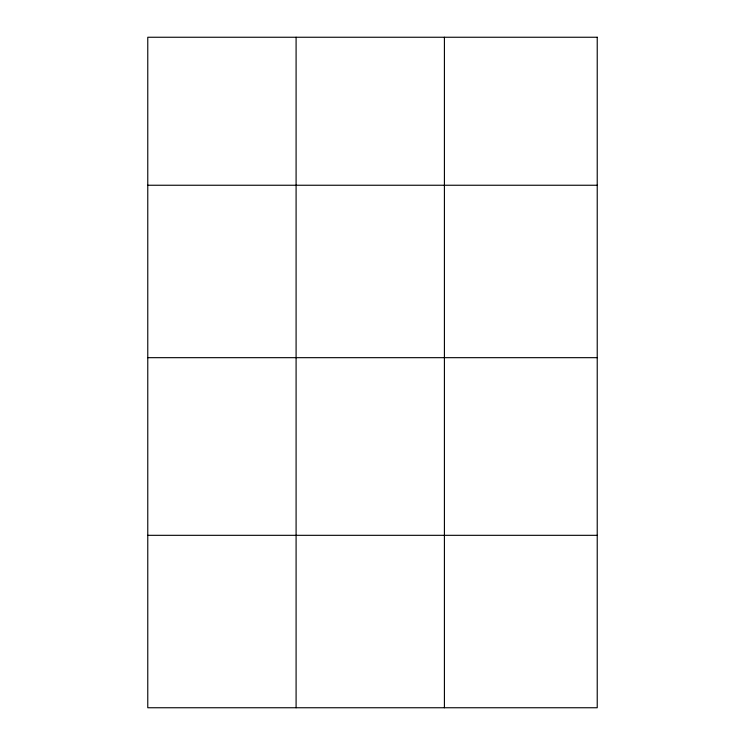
<?xml version="1.0" encoding="UTF-8"?>
<svg xmlns="http://www.w3.org/2000/svg" width="745" height="745" viewBox="0 0 745 745"><rect width="100%" height="100%" fill="white"/><g stroke="black" fill="none" stroke-linecap="round" stroke-linejoin="round"><path stroke-width="1.12" d="M147.771 185.244L597.229 185.244M147.771 357.674L597.229 357.674M147.771 535.32L597.229 535.32M444.411 37.25L444.411 707.75M296.091 37.25L296.091 707.75M597.229 37.25L147.771 37.25L147.771 707.75L597.229 707.75L597.229 37.25"/></g></svg>
